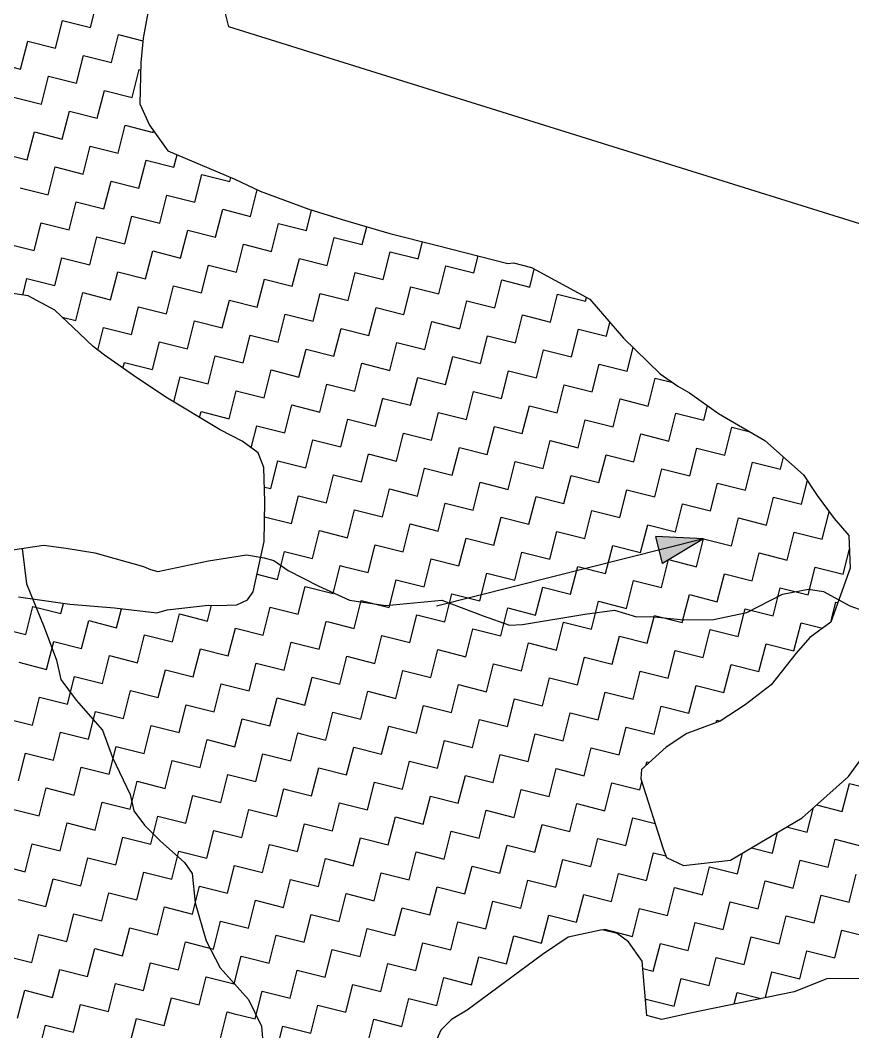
# Model space of a CAD drawing. Header units: metres. Extents: x 281097 to 285452, y 2029380 to 2031700.
# Drawn here: x 282857.8 to 283214.8, y 2030840.1 to 2031274.2 of the extents above; entities that cross this region are included whole.
import ezdxf

# ---------------------------------------------------------------- set-up
doc = ezdxf.new("R2010")
doc.units = ezdxf.units.M
doc.header["$MEASUREMENT"] = 0
for name, color, linetype in [('LINE_WATER', 4, 'Continuous'), ('POLY_HATCH', 12, 'Continuous'), ('V_BOUND_LINE', 7, 'Continuous')]:
    doc.layers.add(name, color=color, linetype=linetype)

msp = doc.modelspace()

# ---------------------------------------------------------------- hatches: boundary and pattern name
h = msp.add_hatch(color=256)
h.paths.add_polyline_path([(283131.81, 2031046.85), (283133.28, 2031041.03), (283150.83, 2031051.65)])
h.paths.add_polyline_path([(283150.83, 2031051.65), (283130.34, 2031052.66), (283131.81, 2031046.85)])

# ---------------------------------------------------------------- linework, layer by layer
for points in [[(283150.83, 2031051.65), (283036.27, 2031022.73)], [(283150.83, 2031051.65), (283130.34, 2031052.66)], [(283133.28, 2031041.03), (283130.34, 2031052.66)], [(283150.83, 2031051.65), (283133.28, 2031041.03)]]:
    msp.add_lwpolyline(points)
at = {"layer": 'LINE_WATER'}
for p, q in [((282848.67, 2031046.03), (282867.82, 2031048.98)), ((282858.6, 2031047.56), (282860.42, 2031032.39)), ((282867.82, 2031048.98), (282877.52, 2031047.64)), ((282877.52, 2031047.64), (282889.84, 2031045.64)), ((282889.84, 2031045.64), (282910.66, 2031039.8)), ((282916.82, 2031037.69), (282938.59, 2031042.2)), ((282938.59, 2031042.2), (282954.86, 2031044.77)), ((282954.86, 2031044.77), (282962.33, 2031043.44)), ((282962.33, 2031043.44), (282966.52, 2031042.38)), ((282966.52, 2031042.38), (282972.67, 2031038.03)), ((282910.66, 2031039.8), (282913.68, 2031038.48)), ((282913.68, 2031038.48), (282916.82, 2031037.69)), ((282972.67, 2031038.03), (282985.49, 2031031.44)), ((282860.42, 2031032.39), (282867.97, 2031013.76)), ((282985.49, 2031031.44), (282998.94, 2031025.36)), ((283184.71, 2031027.9), (283195.86, 2031030.09)), ((283195.86, 2031030.09), (283202.28, 2031029.02)), ((283202.28, 2031029.02), (283213.54, 2031022.83)), ((282998.94, 2031025.36), (283014.53, 2031023.08)), ((283014.53, 2031023.08), (283038.53, 2031025.36)), ((283038.53, 2031025.36), (283056.34, 2031018.62)), ((283169.35, 2031020.09), (283184.71, 2031027.9)), ((283100, 2031019.26), (283112.72, 2031021.06)), ((283112.72, 2031021.06), (283122.02, 2031018.14)), ((283213.54, 2031022.83), (283219.17, 2031020.84)), ((283056.34, 2031018.62), (283067.6, 2031014.65)), ((283073.24, 2031014.9), (283100, 2031019.26)), ((283122.02, 2031018.14), (283128.18, 2031018.26)), ((283128.18, 2031018.26), (283142.33, 2031016.9)), ((283142.33, 2031016.9), (283155.18, 2031016.99)), ((283155.18, 2031016.99), (283169.35, 2031020.09)), ((282867.97, 2031013.76), (282873.3, 2030999.59)), ((283067.6, 2031014.65), (283073.24, 2031014.9)), ((282873.3, 2030999.59), (282875.12, 2030991.33)), ((282875.12, 2030991.33), (282881.77, 2030982.4)), ((282881.77, 2030982.4), (282893.01, 2030969.52)), ((282893.01, 2030969.52), (282897.3, 2030957.84)), ((282897.3, 2030957.84), (282904.99, 2030941.96)), ((282904.99, 2030941.96), (282906.54, 2030934.88)), ((282906.54, 2030934.88), (282911.11, 2030928.71)), ((282911.11, 2030928.71), (282917.78, 2030922)), ((282917.78, 2030922), (282928.24, 2030912.67)), ((282928.24, 2030912.67), (282931.5, 2030907.94)), ((282931.5, 2030907.94), (282932.77, 2030895.35)), ((282932.77, 2030895.35), (282937.57, 2030879.09)), ((282937.57, 2030879.09), (282943.57, 2030867.54)), ((282943.57, 2030867.54), (282955.72, 2030853.87)), ((282955.72, 2030853.87), (282961.19, 2030842.45)), ((282961.19, 2030842.45), (282962.67, 2030824.37))]:
    msp.add_line(p, q, dxfattribs=at)
at = {"layer": 'POLY_HATCH', "linetype": 'Continuous'}
for p, q in [((282887.94, 2031271.11), (282890.98, 2031283.08)), ((282872.94, 2031262.17), (282875.97, 2031274.14)), ((282875.97, 2031274.14), (282887.94, 2031271.11)), ((282896.88, 2031256.1), (282899.91, 2031268.07)), ((282899.91, 2031268.07), (282910.4, 2031265.42)), ((282857.94, 2031253.23), (282860.97, 2031265.2)), ((282860.97, 2031265.2), (282872.94, 2031262.17)), ((282881.88, 2031247.16), (282884.91, 2031259.14)), ((282884.91, 2031259.14), (282896.88, 2031256.1)), ((282845.97, 2031256.26), (282857.94, 2031253.23)), ((282905.82, 2031241.1), (282908.85, 2031253.07)), ((282908.85, 2031253.07), (282909.43, 2031252.92)), ((282866.88, 2031238.23), (282869.91, 2031250.2)), ((282869.91, 2031250.2), (282881.88, 2031247.16)), ((282890.82, 2031232.16), (282893.85, 2031244.13)), ((282893.85, 2031244.13), (282905.82, 2031241.1)), ((282854.9, 2031241.26), (282866.88, 2031238.23)), ((282875.81, 2031223.22), (282878.85, 2031235.19)), ((282878.85, 2031235.19), (282890.82, 2031232.16)), ((282899.76, 2031217.16), (282902.79, 2031229.13)), ((282902.79, 2031229.13), (282914.76, 2031226.1)), ((282860.81, 2031214.28), (282863.84, 2031226.26)), ((282863.84, 2031226.26), (282875.81, 2031223.22)), ((282914.76, 2031226.1), (282914.94, 2031226.79)), ((282884.75, 2031208.22), (282887.79, 2031220.19)), ((282887.79, 2031220.19), (282899.76, 2031217.16)), ((282848.84, 2031217.32), (282860.81, 2031214.28)), ((282923.7, 2031211.09), (282925.07, 2031216.51)), ((282869.75, 2031199.28), (282872.78, 2031211.25)), ((282872.78, 2031211.25), (282884.75, 2031208.22)), ((282908.69, 2031202.16), (282911.73, 2031214.13)), ((282911.73, 2031214.13), (282923.7, 2031211.09)), ((282932.64, 2031196.09), (282935.67, 2031208.06)), ((282935.67, 2031208.06), (282947.64, 2031205.03)), ((282893.69, 2031193.22), (282896.72, 2031205.19)), ((282896.72, 2031205.19), (282908.69, 2031202.16)), ((282947.64, 2031205.03), (282948.08, 2031206.76)), ((282857.78, 2031202.31), (282869.75, 2031199.28)), ((282917.63, 2031187.15), (282920.67, 2031199.12)), ((282920.67, 2031199.12), (282932.64, 2031196.09)), ((282956.58, 2031190.03), (282959.46, 2031201.42)), ((282878.69, 2031184.28), (282881.72, 2031196.25)), ((282881.72, 2031196.25), (282893.69, 2031193.22)), ((282902.63, 2031178.21), (282905.66, 2031190.18)), ((282905.66, 2031190.18), (282917.63, 2031187.15)), ((282941.57, 2031181.09), (282944.61, 2031193.06)), ((282944.61, 2031193.06), (282956.58, 2031190.03)), ((282980.52, 2031183.96), (282982.74, 2031192.74)), ((282863.68, 2031175.34), (282866.72, 2031187.31)), ((282866.72, 2031187.31), (282878.69, 2031184.28)), ((282965.52, 2031175.02), (282968.55, 2031186.99)), ((282968.55, 2031186.99), (282980.52, 2031183.96)), ((283004.46, 2031177.9), (283006.41, 2031185.58)), ((282887.63, 2031169.27), (282890.66, 2031181.25)), ((282890.66, 2031181.25), (282902.63, 2031178.21)), ((282926.57, 2031172.15), (282929.6, 2031184.12)), ((282929.6, 2031184.12), (282941.57, 2031181.09)), ((282989.46, 2031168.96), (282992.49, 2031180.93)), ((282992.49, 2031180.93), (283004.46, 2031177.9)), ((282851.71, 2031178.37), (282863.68, 2031175.34)), ((282950.51, 2031166.08), (282953.55, 2031178.05)), ((282953.55, 2031178.05), (282965.52, 2031175.02)), ((283028.4, 2031171.83), (283030.26, 2031179.14)), ((282872.62, 2031160.34), (282875.66, 2031172.31)), ((282875.66, 2031172.31), (282887.63, 2031169.27)), ((282911.57, 2031163.21), (282914.6, 2031175.18)), ((282914.6, 2031175.18), (282926.57, 2031172.15)), ((283013.4, 2031162.89), (283016.43, 2031174.86)), ((283016.43, 2031174.86), (283028.02, 2031171.93)), ((283052.34, 2031165.77), (283054.2, 2031173.08)), ((282935.51, 2031157.15), (282938.54, 2031169.12)), ((282938.54, 2031169.12), (282950.51, 2031166.08)), ((282974.45, 2031160.02), (282977.49, 2031171.99)), ((282977.49, 2031171.99), (282989.46, 2031168.96)), ((283028.02, 2031171.93), (283028.4, 2031171.83)), ((283037.34, 2031156.83), (283040.37, 2031168.8)), ((283040.37, 2031168.8), (283052.34, 2031165.77)), ((282896.56, 2031154.27), (282899.6, 2031166.24)), ((282899.6, 2031166.24), (282911.57, 2031163.21)), ((282998.4, 2031153.95), (283001.43, 2031165.93)), ((283001.43, 2031165.93), (283013.4, 2031162.89)), ((283076.29, 2031159.7), (283078.25, 2031167.43)), ((282858.85, 2031156.26), (282860.65, 2031163.37)), ((282860.65, 2031163.37), (282872.62, 2031160.34)), ((282920.51, 2031148.21), (282923.54, 2031160.18)), ((282923.54, 2031160.18), (282935.51, 2031157.15)), ((282959.45, 2031151.08), (282962.48, 2031163.05)), ((282962.48, 2031163.05), (282974.45, 2031160.02)), ((283022.34, 2031147.89), (283025.37, 2031159.86)), ((283025.37, 2031159.86), (283037.34, 2031156.83)), ((283061.28, 2031150.76), (283064.32, 2031162.73)), ((283064.32, 2031162.73), (283076.29, 2031159.7)), ((282881.56, 2031145.33), (282884.59, 2031157.3)), ((282884.59, 2031157.3), (282896.56, 2031154.27)), ((282983.39, 2031145.02), (282986.43, 2031156.99)), ((282986.43, 2031156.99), (282998.4, 2031153.95)), ((283085.22, 2031144.7), (283088.26, 2031156.67)), ((283088.26, 2031156.67), (283100.23, 2031153.64)), ((283100.23, 2031153.64), (283100.63, 2031155.22)), ((282905.5, 2031139.27), (282908.54, 2031151.24)), ((282908.54, 2031151.24), (282920.51, 2031148.21)), ((282944.45, 2031142.14), (282947.48, 2031154.11)), ((282947.48, 2031154.11), (282959.45, 2031151.08)), ((283007.34, 2031138.95), (283010.37, 2031150.92)), ((283010.37, 2031150.92), (283022.17, 2031147.93)), ((283046.28, 2031141.82), (283049.31, 2031153.8)), ((283049.31, 2031153.8), (283061.28, 2031150.76)), ((282875.74, 2031146.81), (282881.56, 2031145.33)), ((282968.39, 2031136.08), (282971.42, 2031148.05)), ((282971.42, 2031148.05), (282983.39, 2031145.02)), ((283022.17, 2031147.93), (283022.34, 2031147.89)), ((283070.22, 2031135.76), (283073.25, 2031147.73)), ((283073.25, 2031147.73), (283085.22, 2031144.7)), ((282891.09, 2031132.64), (282893.53, 2031142.3)), ((282893.53, 2031142.3), (282905.5, 2031139.27)), ((282929.45, 2031133.2), (282932.48, 2031145.17)), ((282932.48, 2031145.17), (282944.45, 2031142.14)), ((282992.33, 2031130.01), (282995.36, 2031141.98)), ((282995.36, 2031141.98), (283007.34, 2031138.95)), ((283031.28, 2031132.89), (283034.31, 2031144.86)), ((283034.31, 2031144.86), (283046.28, 2031141.82)), ((283109.17, 2031138.63), (283110.66, 2031144.52)), ((282953.39, 2031127.14), (282956.42, 2031139.11)), ((282956.42, 2031139.11), (282968.39, 2031136.08)), ((283055.22, 2031126.82), (283058.25, 2031138.79)), ((283058.25, 2031138.79), (283070.22, 2031135.76)), ((283094.16, 2031129.7), (283097.2, 2031141.67)), ((283097.2, 2031141.67), (283109.17, 2031138.63)), ((282914.44, 2031124.27), (282917.47, 2031136.24)), ((282917.47, 2031136.24), (282929.45, 2031133.2)), ((282977.33, 2031121.07), (282980.36, 2031133.04)), ((282980.36, 2031133.04), (282992.33, 2031130.01)), ((283017.7, 2031129.58), (283019.31, 2031135.92)), ((283019.31, 2031135.92), (283031.28, 2031132.89)), ((283118.11, 2031123.63), (283120.66, 2031133.71)), ((282938.38, 2031118.2), (282941.42, 2031130.17)), ((282941.42, 2031130.17), (282953.39, 2031127.14)), ((283016.27, 2031123.95), (283017.7, 2031129.58)), ((283040.22, 2031117.88), (283043.25, 2031129.85)), ((283043.25, 2031129.85), (283055.22, 2031126.82)), ((283079.16, 2031120.76), (283082.19, 2031132.73)), ((283082.19, 2031132.73), (283094.16, 2031129.7)), ((282901.85, 2031124.84), (282902.47, 2031127.3)), ((282902.47, 2031127.3), (282914.44, 2031124.27)), ((283001.27, 2031115.01), (283004.3, 2031126.98)), ((283004.3, 2031126.98), (283016.27, 2031123.95)), ((283103.1, 2031114.69), (283106.13, 2031126.66)), ((283106.13, 2031126.66), (283118.11, 2031123.63)), ((282923.66, 2031110.38), (282926.41, 2031121.23)), ((282926.41, 2031121.23), (282938.38, 2031118.2)), ((282962.33, 2031112.14), (282965.36, 2031124.11)), ((282965.36, 2031124.11), (282977.33, 2031121.07)), ((283025.21, 2031108.94), (283028.24, 2031120.92)), ((283028.24, 2031120.92), (283040.22, 2031117.88)), ((283064.16, 2031111.82), (283067.19, 2031123.79)), ((283067.19, 2031123.79), (283079.16, 2031120.76)), ((283127.04, 2031108.63), (283130.08, 2031120.6)), ((283130.08, 2031120.6), (283137.65, 2031118.68)), ((282986.27, 2031106.07), (282989.3, 2031118.04)), ((282989.3, 2031118.04), (283001.27, 2031115.01)), ((283088.1, 2031105.75), (283091.13, 2031117.72)), ((283091.13, 2031117.72), (283103.1, 2031114.69)), ((282947.32, 2031103.2), (282950.35, 2031115.17)), ((282950.35, 2031115.17), (282962.33, 2031112.14)), ((283010.21, 2031100.01), (283013.24, 2031111.98)), ((283013.24, 2031111.98), (283013.4, 2031111.94)), ((283013.4, 2031111.94), (283025.21, 2031108.94)), ((283049.15, 2031102.88), (283052.19, 2031114.85)), ((283052.19, 2031114.85), (283064.16, 2031111.82)), ((283112.04, 2031099.69), (283115.07, 2031111.66)), ((283115.07, 2031111.66), (283127.04, 2031108.63)), ((282971.26, 2031097.13), (282974.3, 2031109.1)), ((282974.3, 2031109.1), (282986.27, 2031106.07)), ((283073.1, 2031096.82), (283076.13, 2031108.79)), ((283076.13, 2031108.79), (283088.1, 2031105.75)), ((283150.99, 2031102.56), (283152.56, 2031108.79)), ((282934.72, 2031103.72), (282935.35, 2031106.23)), ((282935.35, 2031106.23), (282947.32, 2031103.2)), ((282995.21, 2031091.07), (282998.24, 2031103.04)), ((282998.24, 2031103.04), (283010.21, 2031100.01)), ((283034.15, 2031093.94), (283037.18, 2031105.91)), ((283037.18, 2031105.91), (283049.15, 2031102.88)), ((283097.04, 2031090.75), (283100.07, 2031102.72)), ((283100.07, 2031102.72), (283112.04, 2031099.69)), ((283135.98, 2031093.62), (283139.01, 2031105.59)), ((283139.01, 2031105.59), (283150.99, 2031102.56)), ((282956.89, 2031090.69), (282959.29, 2031100.16)), ((282959.29, 2031100.16), (282971.26, 2031097.13)), ((283058.09, 2031087.88), (283061.12, 2031099.85)), ((283061.12, 2031099.85), (283073.1, 2031096.82)), ((283159.92, 2031087.56), (283162.96, 2031099.53)), ((283162.96, 2031099.53), (283170.91, 2031097.52)), ((282980.2, 2031082.13), (282983.23, 2031094.1)), ((282983.23, 2031094.1), (282995.21, 2031091.07)), ((283019.15, 2031085), (283022.18, 2031096.97)), ((283022.18, 2031096.97), (283034.15, 2031093.94)), ((283120.98, 2031084.69), (283124.01, 2031096.66)), ((283124.01, 2031096.66), (283135.98, 2031093.62)), ((283043.09, 2031078.94), (283046.12, 2031090.91)), ((283046.12, 2031090.91), (283058.09, 2031087.88)), ((283082.03, 2031081.81), (283085.07, 2031093.78)), ((283085.07, 2031093.78), (283097.04, 2031090.75)), ((283144.92, 2031078.62), (283147.95, 2031090.59)), ((283147.95, 2031090.59), (283159.92, 2031087.56)), ((283004.14, 2031076.06), (283007.18, 2031088.04)), ((283007.18, 2031088.04), (283007.55, 2031087.94)), ((283007.55, 2031087.94), (283019.15, 2031085)), ((283105.98, 2031075.75), (283109.01, 2031087.72)), ((283109.01, 2031087.72), (283120.98, 2031084.69)), ((283183.87, 2031081.49), (283185.19, 2031086.72)), ((282965.2, 2031073.19), (282968.23, 2031085.16)), ((282968.23, 2031085.16), (282980.2, 2031082.13)), ((283028.09, 2031070), (283031.12, 2031081.97)), ((283031.12, 2031081.97), (283043.09, 2031078.94)), ((283067.03, 2031072.87), (283070.06, 2031084.84)), ((283070.06, 2031084.84), (283082.03, 2031081.81)), ((283129.92, 2031069.68), (283132.95, 2031081.65)), ((283132.95, 2031081.65), (283144.92, 2031078.62)), ((283168.86, 2031072.56), (283171.89, 2031084.53)), ((283171.89, 2031084.53), (283183.87, 2031081.49)), ((282989.14, 2031067.13), (282992.17, 2031079.1)), ((282992.17, 2031079.1), (283004.14, 2031076.06)), ((283090.97, 2031066.81), (283094, 2031078.78)), ((283094, 2031078.78), (283105.98, 2031075.75)), ((283192.8, 2031066.49), (283195.38, 2031076.65)), ((282962.48, 2031073.88), (282965.2, 2031073.19)), ((283013.08, 2031061.06), (283016.11, 2031073.03)), ((283016.11, 2031073.03), (283028.09, 2031070)), ((283052.03, 2031063.93), (283055.06, 2031075.91)), ((283055.06, 2031075.91), (283067.03, 2031072.87)), ((283114.91, 2031060.74), (283117.95, 2031072.71)), ((283117.95, 2031072.71), (283129.92, 2031069.68)), ((283153.86, 2031063.62), (283156.89, 2031075.59)), ((283156.89, 2031075.59), (283168.86, 2031072.56)), ((282974.14, 2031058.19), (282977.17, 2031070.16)), ((282977.17, 2031070.16), (282989.14, 2031067.13)), ((283075.97, 2031057.87), (283079, 2031069.84)), ((283079, 2031069.84), (283090.97, 2031066.81)), ((283177.8, 2031057.55), (283180.83, 2031069.52)), ((283180.83, 2031069.52), (283192.8, 2031066.49)), ((282998.08, 2031052.12), (283001.11, 2031064.09)), ((283001.11, 2031064.09), (283001.7, 2031063.94)), ((283001.7, 2031063.94), (283013.08, 2031061.06)), ((283037.02, 2031055), (283040.06, 2031066.97)), ((283040.06, 2031066.97), (283052.03, 2031063.93)), ((283099.91, 2031051.81), (283102.94, 2031063.78)), ((283102.94, 2031063.78), (283114.91, 2031060.74)), ((283138.86, 2031054.68), (283141.89, 2031066.65)), ((283141.89, 2031066.65), (283153.86, 2031063.62)), ((282962.53, 2031061.13), (282974.14, 2031058.19)), ((283060.97, 2031048.93), (283064, 2031060.9)), ((283064, 2031060.9), (283075.97, 2031057.87)), ((283162.8, 2031048.61), (283165.83, 2031060.59)), ((283165.83, 2031060.59), (283177.8, 2031057.55)), ((283201.74, 2031051.49), (283204.73, 2031063.28)), ((282983.08, 2031043.18), (282986.11, 2031055.16)), ((282986.11, 2031055.16), (282998.08, 2031052.12)), ((283022.02, 2031046.06), (283025.05, 2031058.03)), ((283025.05, 2031058.03), (283037.02, 2031055)), ((283123.85, 2031045.74), (283126.89, 2031057.71)), ((283126.89, 2031057.71), (283138.86, 2031054.68)), ((283045.96, 2031039.99), (283049, 2031051.96)), ((283049, 2031051.96), (283060.97, 2031048.93)), ((283084.91, 2031042.87), (283087.94, 2031054.84)), ((283087.94, 2031054.84), (283099.91, 2031051.81)), ((283147.79, 2031039.68), (283150.83, 2031051.65)), ((283150.83, 2031051.65), (283162.8, 2031048.61)), ((283186.74, 2031042.55), (283189.77, 2031054.52)), ((283189.77, 2031054.52), (283201.74, 2031051.49)), ((282968.07, 2031034.25), (282971.11, 2031046.22)), ((282971.11, 2031046.22), (282983.08, 2031043.18)), ((283007.02, 2031037.12), (283010.05, 2031049.09)), ((283010.05, 2031049.09), (283022.02, 2031046.06)), ((283108.85, 2031036.8), (283111.88, 2031048.77)), ((283111.88, 2031048.77), (283123.85, 2031045.74)), ((283210.68, 2031036.48), (283213.4, 2031047.22)), ((283030.96, 2031031.05), (283033.99, 2031043.03)), ((283033.99, 2031043.03), (283045.96, 2031039.99)), ((283069.9, 2031033.93), (283072.94, 2031045.9)), ((283072.94, 2031045.9), (283084.91, 2031042.87)), ((283132.79, 2031030.74), (283135.82, 2031042.71)), ((283135.82, 2031042.71), (283147.79, 2031039.68)), ((283171.74, 2031033.61), (283174.77, 2031045.58)), ((283174.77, 2031045.58), (283186.74, 2031042.55)), ((282992.01, 2031028.18), (282995.05, 2031040.15)), ((282995.05, 2031040.15), (282995.86, 2031039.95)), ((282995.86, 2031039.95), (283007.02, 2031037.12)), ((283093.85, 2031027.86), (283096.88, 2031039.83)), ((283096.88, 2031039.83), (283108.85, 2031036.8)), ((283195.68, 2031027.55), (283198.71, 2031039.52)), ((283198.71, 2031039.52), (283210.68, 2031036.48)), ((282959.36, 2031036.45), (282968.07, 2031034.25)), ((283015.96, 2031022.12), (283018.99, 2031034.09)), ((283018.99, 2031034.09), (283030.96, 2031031.05)), ((283054.9, 2031024.99), (283057.93, 2031036.96)), ((283057.93, 2031036.96), (283069.9, 2031033.93)), ((283117.79, 2031021.8), (283120.82, 2031033.77)), ((283120.82, 2031033.77), (283132.79, 2031030.74)), ((283156.73, 2031024.67), (283159.77, 2031036.64)), ((283159.77, 2031036.64), (283171.74, 2031033.61)), ((282977.01, 2031019.24), (282980.04, 2031031.21)), ((282980.04, 2031031.21), (282992.01, 2031028.18)), ((283078.84, 2031018.93), (283081.88, 2031030.9)), ((283081.88, 2031030.9), (283093.85, 2031027.86)), ((283180.67, 2031018.61), (283183.71, 2031030.58)), ((283183.71, 2031030.58), (283195.68, 2031027.55)), ((283000.95, 2031013.18), (283003.99, 2031025.15)), ((283003.99, 2031025.15), (283015.96, 2031022.12)), ((283039.9, 2031016.05), (283042.93, 2031028.02)), ((283042.93, 2031028.02), (283054.9, 2031024.99)), ((283102.78, 2031012.86), (283105.82, 2031024.83)), ((283105.82, 2031024.83), (283117.79, 2031021.8)), ((283141.73, 2031015.73), (283144.76, 2031027.71)), ((283144.76, 2031027.71), (283156.73, 2031024.67)), ((283205.63, 2031016.54), (283207.65, 2031024.51)), ((283207.65, 2031024.51), (283208.42, 2031024.32)), ((282860.18, 2031010.62), (282863.21, 2031022.59)), ((282863.21, 2031022.59), (282875.18, 2031019.56)), ((282875.18, 2031019.56), (282876.29, 2031023.95)), ((282899.12, 2031013.5), (282901.18, 2031021.61)), ((282938.07, 2031016.37), (282939.77, 2031023.11)), ((282962.01, 2031010.3), (282965.04, 2031022.27)), ((282965.04, 2031022.27), (282977.01, 2031019.24)), ((283063.84, 2031009.99), (283066.87, 2031021.96)), ((283066.87, 2031021.96), (283078.84, 2031018.93)), ((283165.67, 2031009.67), (283168.7, 2031021.64)), ((283168.7, 2031021.64), (283180.67, 2031018.61)), ((282884.12, 2031004.56), (282887.15, 2031016.53)), ((282887.15, 2031016.53), (282899.12, 2031013.5)), ((282923.06, 2031007.43), (282926.1, 2031019.4)), ((282926.1, 2031019.4), (282938.07, 2031016.37)), ((282985.95, 2031004.24), (282988.98, 2031016.21)), ((282988.98, 2031016.21), (282990.01, 2031015.95)), ((282990.01, 2031015.95), (283000.95, 2031013.18)), ((283024.89, 2031007.11), (283027.93, 2031019.08)), ((283027.93, 2031019.08), (283039.9, 2031016.05)), ((283087.78, 2031003.92), (283090.81, 2031015.89)), ((283090.81, 2031015.89), (283102.78, 2031012.86)), ((283126.73, 2031006.8), (283129.76, 2031018.77)), ((283129.76, 2031018.77), (283141.73, 2031015.73)), ((282848.21, 2031013.65), (282860.18, 2031010.62)), ((282947, 2031001.37), (282950.04, 2031013.34)), ((282950.04, 2031013.34), (282962.01, 2031010.3)), ((283048.84, 2031001.05), (283051.87, 2031013.02)), ((283051.87, 2031013.02), (283063.84, 2031009.99)), ((283150.67, 2031000.73), (283153.7, 2031012.7)), ((283153.7, 2031012.7), (283165.67, 2031009.67)), ((283189.61, 2031003.6), (283192.65, 2031015.58)), ((283192.65, 2031015.58), (283201.8, 2031013.26)), ((282869.11, 2030995.62), (282872.15, 2031007.59)), ((282872.15, 2031007.59), (282884.12, 2031004.56)), ((282908.06, 2030998.49), (282911.09, 2031010.46)), ((282911.09, 2031010.46), (282923.06, 2031007.43)), ((282970.95, 2030995.3), (282973.98, 2031007.27)), ((282973.98, 2031007.27), (282985.95, 2031004.24)), ((283009.89, 2030998.17), (283012.92, 2031010.15)), ((283012.92, 2031010.15), (283024.89, 2031007.11)), ((283111.72, 2030997.86), (283114.76, 2031009.83)), ((283114.76, 2031009.83), (283126.73, 2031006.8)), ((282932, 2030992.43), (282935.03, 2031004.4)), ((282935.03, 2031004.4), (282947, 2031001.37)), ((283033.83, 2030992.11), (283036.87, 2031004.08)), ((283036.87, 2031004.08), (283048.84, 2031001.05)), ((283072.78, 2030994.98), (283075.81, 2031006.95)), ((283075.81, 2031006.95), (283087.78, 2031003.92)), ((283135.66, 2030991.79), (283138.7, 2031003.76)), ((283138.7, 2031003.76), (283150.67, 2031000.73)), ((283174.61, 2030994.67), (283177.64, 2031006.64)), ((283177.64, 2031006.64), (283189.61, 2031003.6)), ((282857.14, 2030998.65), (282869.11, 2030995.62)), ((282893.06, 2030989.55), (282896.09, 2031001.52)), ((282896.09, 2031001.52), (282908.06, 2030998.49)), ((282994.89, 2030989.24), (282997.92, 2031001.21)), ((282997.92, 2031001.21), (283009.89, 2030998.17)), ((283096.72, 2030988.92), (283099.75, 2031000.89)), ((283099.75, 2031000.89), (283111.72, 2030997.86)), ((282917, 2030983.49), (282920.03, 2030995.46)), ((282920.03, 2030995.46), (282932, 2030992.43)), ((282955.94, 2030986.36), (282958.98, 2030998.33)), ((282958.98, 2030998.33), (282970.95, 2030995.3)), ((283018.83, 2030983.17), (283021.86, 2030995.14)), ((283021.86, 2030995.14), (283033.83, 2030992.11)), ((283057.77, 2030986.04), (283060.81, 2030998.02)), ((283060.81, 2030998.02), (283072.78, 2030994.98)), ((283120.66, 2030982.85), (283123.69, 2030994.82)), ((283123.69, 2030994.82), (283135.66, 2030991.79)), ((283159.61, 2030985.73), (283162.64, 2030997.7)), ((283162.64, 2030997.7), (283174.61, 2030994.67)), ((282878.05, 2030980.61), (282881.09, 2030992.59)), ((282881.09, 2030992.59), (282893.06, 2030989.55)), ((282979.89, 2030980.3), (282982.92, 2030992.27)), ((282982.92, 2030992.27), (282984.16, 2030991.95)), ((282984.16, 2030991.95), (282994.89, 2030989.24)), ((283081.72, 2030979.98), (283084.75, 2030991.95)), ((283084.75, 2030991.95), (283096.72, 2030988.92)), ((282902, 2030974.55), (282905.03, 2030986.52)), ((282905.03, 2030986.52), (282917, 2030983.49)), ((282940.94, 2030977.42), (282943.97, 2030989.39)), ((282943.97, 2030989.39), (282955.94, 2030986.36)), ((283003.83, 2030974.23), (283006.86, 2030986.2)), ((283006.86, 2030986.2), (283018.83, 2030983.17)), ((283042.77, 2030977.11), (283045.8, 2030989.08)), ((283045.8, 2030989.08), (283057.77, 2030986.04)), ((283105.66, 2030973.92), (283108.69, 2030985.89)), ((283108.69, 2030985.89), (283120.66, 2030982.85)), ((283144.6, 2030976.79), (283147.64, 2030988.76)), ((283147.64, 2030988.76), (283159.61, 2030985.73)), ((282863.05, 2030971.68), (282866.08, 2030983.65)), ((282866.08, 2030983.65), (282878.05, 2030980.61)), ((282964.88, 2030971.36), (282967.91, 2030983.33)), ((282967.91, 2030983.33), (282979.89, 2030980.3)), ((283066.71, 2030971.04), (283069.75, 2030983.01)), ((283069.75, 2030983.01), (283081.72, 2030979.98)), ((283171.56, 2030982.62), (283171.58, 2030982.7)), ((283171.58, 2030982.7), (283171.63, 2030982.68)), ((282886.99, 2030965.61), (282890.02, 2030977.58)), ((282890.02, 2030977.58), (282902, 2030974.55)), ((282925.94, 2030968.49), (282928.97, 2030980.46)), ((282928.97, 2030980.46), (282940.94, 2030977.42)), ((282988.82, 2030965.29), (282991.86, 2030977.27)), ((282991.86, 2030977.27), (283003.83, 2030974.23)), ((283027.77, 2030968.17), (283030.8, 2030980.14)), ((283030.8, 2030980.14), (283042.77, 2030977.11)), ((283090.66, 2030964.98), (283093.69, 2030976.95)), ((283093.69, 2030976.95), (283105.66, 2030973.92)), ((283129.6, 2030967.85), (283132.63, 2030979.82)), ((283132.63, 2030979.82), (283144.6, 2030976.79)), ((282851.08, 2030974.71), (282863.05, 2030971.68)), ((282949.88, 2030962.42), (282952.91, 2030974.39)), ((282952.91, 2030974.39), (282964.88, 2030971.36)), ((283051.71, 2030962.1), (283054.74, 2030974.07)), ((283054.74, 2030974.07), (283066.71, 2030971.04)), ((283156.33, 2030972.78), (283156.57, 2030973.76)), ((283156.57, 2030973.76), (283157.99, 2030973.4)), ((282871.99, 2030956.67), (282875.02, 2030968.64)), ((282875.02, 2030968.64), (282886.99, 2030965.61)), ((282910.93, 2030959.55), (282913.97, 2030971.52)), ((282913.97, 2030971.52), (282925.94, 2030968.49)), ((282973.82, 2030956.36), (282976.85, 2030968.33)), ((282976.85, 2030968.33), (282978.31, 2030967.96)), ((283012.77, 2030959.23), (283015.8, 2030971.2)), ((283015.8, 2030971.2), (283027.77, 2030968.17)), ((283114.6, 2030958.91), (283117.63, 2030970.88)), ((283117.63, 2030970.88), (283129.6, 2030967.85)), ((282934.88, 2030953.48), (282937.91, 2030965.45)), ((282937.91, 2030965.45), (282949.88, 2030962.42)), ((282978.31, 2030967.96), (282988.82, 2030965.29)), ((283036.71, 2030953.16), (283039.74, 2030965.14)), ((283039.74, 2030965.14), (283051.71, 2030962.1)), ((283075.65, 2030956.04), (283078.68, 2030968.01)), ((283078.68, 2030968.01), (283090.66, 2030964.98)), ((282856.99, 2030947.73), (282860.02, 2030959.71)), ((282860.02, 2030959.71), (282871.99, 2030956.67)), ((282895.93, 2030950.61), (282898.96, 2030962.58)), ((282898.96, 2030962.58), (282910.93, 2030959.55)), ((282958.82, 2030947.42), (282961.85, 2030959.39)), ((282961.85, 2030959.39), (282973.82, 2030956.36)), ((282997.76, 2030950.29), (283000.79, 2030962.26)), ((283000.79, 2030962.26), (283012.77, 2030959.23)), ((283099.59, 2030949.97), (283102.63, 2030961.94)), ((283102.63, 2030961.94), (283114.6, 2030958.91)), ((282919.87, 2030944.54), (282922.9, 2030956.51)), ((282922.9, 2030956.51), (282934.88, 2030953.48)), ((283021.7, 2030944.23), (283024.74, 2030956.2)), ((283024.74, 2030956.2), (283036.71, 2030953.16)), ((283060.65, 2030947.1), (283063.68, 2030959.07)), ((283063.68, 2030959.07), (283075.65, 2030956.04)), ((283126.2, 2030954.43), (283126.57, 2030955.88)), ((283126.57, 2030955.88), (283127.53, 2030955.63)), ((282880.93, 2030941.67), (282883.96, 2030953.64)), ((282883.96, 2030953.64), (282895.93, 2030950.61)), ((282982.76, 2030941.35), (282985.79, 2030953.32)), ((282985.79, 2030953.32), (282997.76, 2030950.29)), ((283084.59, 2030941.04), (283087.62, 2030953.01)), ((283087.62, 2030953.01), (283099.59, 2030949.97)), ((282904.87, 2030935.61), (282907.9, 2030947.58)), ((282907.9, 2030947.58), (282919.87, 2030944.54)), ((282943.81, 2030938.48), (282946.85, 2030950.45)), ((282946.85, 2030950.45), (282958.82, 2030947.42)), ((283006.7, 2030935.29), (283009.73, 2030947.26)), ((283009.73, 2030947.26), (283021.7, 2030944.23)), ((283045.65, 2030938.16), (283048.68, 2030950.13)), ((283048.68, 2030950.13), (283060.65, 2030947.1)), ((283108.53, 2030934.97), (283111.56, 2030946.94)), ((283111.56, 2030946.94), (283123.54, 2030943.91)), ((283123.54, 2030943.91), (283124.41, 2030947.37)), ((283210.36, 2030934.65), (283213.4, 2030946.62)), ((283213.4, 2030946.62), (283225.37, 2030943.59)), ((282865.92, 2030932.73), (282868.96, 2030944.7)), ((282868.96, 2030944.7), (282880.93, 2030941.67)), ((282967.76, 2030932.41), (282970.79, 2030944.38)), ((282970.79, 2030944.38), (282972.46, 2030943.96)), ((282972.46, 2030943.96), (282982.76, 2030941.35)), ((283069.59, 2030932.1), (283072.62, 2030944.07)), ((283072.62, 2030944.07), (283084.59, 2030941.04)), ((282889.87, 2030926.67), (282892.9, 2030938.64)), ((282892.9, 2030938.64), (282904.87, 2030935.61)), ((282928.81, 2030929.54), (282931.84, 2030941.51)), ((282931.84, 2030941.51), (282943.81, 2030938.48)), ((282991.7, 2030926.35), (282994.73, 2030938.32)), ((282994.73, 2030938.32), (283006.7, 2030935.29)), ((283030.64, 2030929.22), (283033.67, 2030941.19)), ((283033.67, 2030941.19), (283045.65, 2030938.16)), ((283093.53, 2030926.03), (283096.56, 2030938)), ((283096.56, 2030938), (283108.53, 2030934.97)), ((282853.95, 2030935.76), (282865.92, 2030932.73)), ((282952.75, 2030923.48), (282955.78, 2030935.45)), ((282955.78, 2030935.45), (282967.76, 2030932.41)), ((283054.58, 2030923.16), (283057.62, 2030935.13)), ((283057.62, 2030935.13), (283069.59, 2030932.1)), ((283195.36, 2030925.71), (283198.05, 2030936.34)), ((283199.3, 2030937.46), (283210.36, 2030934.65)), ((282874.86, 2030917.73), (282877.89, 2030929.7)), ((282877.89, 2030929.7), (282889.87, 2030926.67)), ((282913.81, 2030920.6), (282916.84, 2030932.57)), ((282916.84, 2030932.57), (282928.81, 2030929.54)), ((282976.69, 2030917.41), (282979.73, 2030929.38)), ((282979.73, 2030929.38), (282991.7, 2030926.35)), ((283015.64, 2030920.28), (283018.67, 2030932.26)), ((283018.67, 2030932.26), (283030.64, 2030929.22)), ((283078.53, 2030917.09), (283081.56, 2030929.06)), ((283081.56, 2030929.06), (283093.53, 2030926.03)), ((283117.47, 2030919.97), (283120.5, 2030931.94)), ((283120.5, 2030931.94), (283130.04, 2030929.52)), ((282937.75, 2030914.54), (282940.78, 2030926.51)), ((282940.78, 2030926.51), (282952.75, 2030923.48)), ((283039.58, 2030914.22), (283042.61, 2030926.19)), ((283042.61, 2030926.19), (283054.58, 2030923.16)), ((283180.36, 2030916.78), (283182.62, 2030925.7)), ((283186.44, 2030927.98), (283195.36, 2030925.71)), ((282859.86, 2030908.79), (282862.89, 2030920.76)), ((282862.89, 2030920.76), (282874.86, 2030917.73)), ((282898.8, 2030911.66), (282901.84, 2030923.63)), ((282901.84, 2030923.63), (282913.81, 2030920.6)), ((282961.69, 2030908.47), (282964.72, 2030920.44)), ((282964.72, 2030920.44), (282966.61, 2030919.96)), ((283000.64, 2030911.35), (283003.67, 2030923.32)), ((283003.67, 2030923.32), (283015.64, 2030920.28)), ((283102.47, 2030911.03), (283105.5, 2030923)), ((283105.5, 2030923), (283117.47, 2030919.97)), ((283204.3, 2030910.71), (283207.33, 2030922.68)), ((283207.33, 2030922.68), (283219.3, 2030919.65)), ((282922.75, 2030905.6), (282925.78, 2030917.57)), ((282925.78, 2030917.57), (282937.75, 2030914.54)), ((282966.61, 2030919.96), (282976.69, 2030917.41)), ((283024.58, 2030905.28), (283027.61, 2030917.25)), ((283027.61, 2030917.25), (283039.58, 2030914.22)), ((283063.52, 2030908.16), (283066.55, 2030920.13)), ((283066.55, 2030920.13), (283078.53, 2030917.09)), ((283126.41, 2030904.96), (283129.44, 2030916.93)), ((283129.44, 2030916.93), (283134.73, 2030915.6)), ((283165.35, 2030907.84), (283167.62, 2030916.77)), ((283171.43, 2030919.04), (283180.36, 2030916.78)), ((282847.89, 2030911.82), (282859.86, 2030908.79)), ((282883.8, 2030902.72), (282886.83, 2030914.7)), ((282886.83, 2030914.7), (282898.8, 2030911.66)), ((282985.63, 2030902.41), (282988.66, 2030914.38)), ((282988.66, 2030914.38), (283000.64, 2030911.35)), ((283087.46, 2030902.09), (283090.5, 2030914.06)), ((283090.5, 2030914.06), (283102.47, 2030911.03)), ((283189.3, 2030901.77), (283192.33, 2030913.74)), ((283192.33, 2030913.74), (283204.3, 2030910.71)), ((282907.74, 2030896.66), (282910.77, 2030908.63)), ((282910.77, 2030908.63), (282922.75, 2030905.6)), ((282946.69, 2030899.53), (282949.72, 2030911.5)), ((282949.72, 2030911.5), (282961.69, 2030908.47)), ((283009.57, 2030896.34), (283012.61, 2030908.31)), ((283012.61, 2030908.31), (283024.58, 2030905.28)), ((283048.52, 2030899.22), (283051.55, 2030911.19)), ((283051.55, 2030911.19), (283063.52, 2030908.16)), ((283111.41, 2030896.03), (283114.44, 2030908)), ((283114.44, 2030908), (283126.41, 2030904.96)), ((283150.35, 2030898.9), (283153.38, 2030910.87)), ((283153.38, 2030910.87), (283165.35, 2030907.84)), ((283213.24, 2030895.71), (283216.27, 2030907.68)), ((282868.8, 2030893.79), (282871.83, 2030905.76)), ((282871.83, 2030905.76), (282883.8, 2030902.72)), ((282970.63, 2030893.47), (282973.66, 2030905.44)), ((282973.66, 2030905.44), (282985.63, 2030902.41)), ((283072.46, 2030893.15), (283075.49, 2030905.12)), ((283075.49, 2030905.12), (283087.46, 2030902.09)), ((283174.29, 2030892.83), (283177.32, 2030904.81)), ((283177.32, 2030904.81), (283189.3, 2030901.77)), ((282892.74, 2030887.72), (282895.77, 2030899.69)), ((282895.77, 2030899.69), (282907.74, 2030896.66)), ((282931.68, 2030890.6), (282934.72, 2030902.57)), ((282934.72, 2030902.57), (282946.69, 2030899.53)), ((282994.57, 2030887.4), (282997.6, 2030899.38)), ((282997.6, 2030899.38), (283009.57, 2030896.34)), ((283033.52, 2030890.28), (283036.55, 2030902.25)), ((283036.55, 2030902.25), (283048.52, 2030899.22)), ((283096.4, 2030887.09), (283099.44, 2030899.06)), ((283099.44, 2030899.06), (283111.41, 2030896.03)), ((283135.35, 2030889.96), (283138.38, 2030901.93)), ((283138.38, 2030901.93), (283150.35, 2030898.9)), ((283198.23, 2030886.77), (283201.27, 2030898.74)), ((283201.27, 2030898.74), (283213.24, 2030895.71)), ((282856.83, 2030896.82), (282868.8, 2030893.79)), ((282955.63, 2030884.53), (282958.66, 2030896.5)), ((282958.66, 2030896.5), (282960.77, 2030895.97)), ((282960.77, 2030895.97), (282970.63, 2030893.47)), ((283057.46, 2030884.21), (283060.49, 2030896.18)), ((283060.49, 2030896.18), (283072.46, 2030893.15)), ((283159.29, 2030883.9), (283162.32, 2030895.87)), ((283162.32, 2030895.87), (283174.29, 2030892.83)), ((282877.74, 2030878.78), (282880.77, 2030890.75)), ((282880.77, 2030890.75), (282892.74, 2030887.72)), ((282916.68, 2030881.66), (282919.71, 2030893.63)), ((282919.71, 2030893.63), (282931.68, 2030890.6)), ((282979.57, 2030878.47), (282982.6, 2030890.44)), ((282982.6, 2030890.44), (282994.57, 2030887.4)), ((283018.51, 2030881.34), (283021.55, 2030893.31)), ((283021.55, 2030893.31), (283033.52, 2030890.28)), ((283081.4, 2030878.15), (283084.43, 2030890.12)), ((283084.43, 2030890.12), (283096.4, 2030887.09)), ((283120.34, 2030881.02), (283123.38, 2030892.99)), ((283123.38, 2030892.99), (283135.35, 2030889.96)), ((282940.62, 2030875.59), (282943.66, 2030887.56)), ((282943.66, 2030887.56), (282955.63, 2030884.53)), ((283042.45, 2030875.27), (283045.49, 2030887.25)), ((283045.49, 2030887.25), (283057.46, 2030884.21)), ((283144.29, 2030874.96), (283147.32, 2030886.93)), ((283147.32, 2030886.93), (283159.29, 2030883.9)), ((283183.23, 2030877.83), (283186.26, 2030889.8)), ((283186.26, 2030889.8), (283198.23, 2030886.77)), ((282862.73, 2030869.84), (282865.77, 2030881.82)), ((282865.77, 2030881.82), (282877.74, 2030878.78)), ((282901.68, 2030872.72), (282904.71, 2030884.69)), ((282904.71, 2030884.69), (282916.68, 2030881.66)), ((282964.56, 2030869.53), (282967.6, 2030881.5)), ((282967.6, 2030881.5), (282979.57, 2030878.47)), ((283003.51, 2030872.4), (283006.54, 2030884.37)), ((283006.54, 2030884.37), (283018.51, 2030881.34)), ((283108.26, 2030883.6), (283108.37, 2030884.05)), ((283108.37, 2030884.05), (283120.34, 2030881.02)), ((283207.17, 2030871.77), (283210.21, 2030883.74)), ((283210.21, 2030883.74), (283222.18, 2030880.71)), ((282925.62, 2030866.65), (282928.65, 2030878.62)), ((282928.65, 2030878.62), (282940.62, 2030875.59)), ((283027.45, 2030866.34), (283030.48, 2030878.31)), ((283030.48, 2030878.31), (283042.45, 2030875.27)), ((283066.4, 2030869.21), (283069.43, 2030881.18)), ((283069.43, 2030881.18), (283081.4, 2030878.15)), ((283129.28, 2030866.02), (283132.32, 2030877.99)), ((283132.32, 2030877.99), (283144.29, 2030874.96)), ((283168.23, 2030868.89), (283171.26, 2030880.86)), ((283171.26, 2030880.86), (283183.23, 2030877.83)), ((282850.76, 2030872.88), (282862.73, 2030869.84)), ((282886.67, 2030863.78), (282889.71, 2030875.75)), ((282889.71, 2030875.75), (282901.68, 2030872.72)), ((282949.56, 2030860.59), (282952.59, 2030872.56)), ((282952.59, 2030872.56), (282954.92, 2030871.97)), ((282988.51, 2030863.46), (282991.54, 2030875.43)), ((282991.54, 2030875.43), (283003.51, 2030872.4)), ((283192.17, 2030862.83), (283195.2, 2030874.8)), ((283195.2, 2030874.8), (283207.17, 2030871.77)), ((282910.62, 2030857.72), (282913.65, 2030869.69)), ((282913.65, 2030869.69), (282925.62, 2030866.65)), ((282954.92, 2030871.97), (282964.56, 2030869.53)), ((283012.45, 2030857.4), (283015.48, 2030869.37)), ((283015.48, 2030869.37), (283027.45, 2030866.34)), ((283051.39, 2030860.27), (283054.43, 2030872.24)), ((283054.43, 2030872.24), (283066.4, 2030869.21)), ((283153.22, 2030859.95), (283156.26, 2030871.93)), ((283156.26, 2030871.93), (283168.23, 2030868.89)), ((282871.67, 2030854.84), (282874.7, 2030866.81)), ((282874.7, 2030866.81), (282886.67, 2030863.78)), ((282973.5, 2030854.52), (282976.54, 2030866.5)), ((282976.54, 2030866.5), (282988.51, 2030863.46)), ((283124.76, 2030867.16), (283129.28, 2030866.02)), ((283177.38, 2030854.74), (283180.2, 2030865.86)), ((283180.2, 2030865.86), (283192.17, 2030862.83)), ((282895.61, 2030848.78), (282898.65, 2030860.75)), ((282898.65, 2030860.75), (282910.62, 2030857.72)), ((282934.56, 2030851.65), (282937.59, 2030863.62)), ((282937.59, 2030863.62), (282949.56, 2030860.59)), ((282997.44, 2030848.46), (283000.48, 2030860.43)), ((283000.48, 2030860.43), (283012.45, 2030857.4)), ((283036.39, 2030851.33), (283039.42, 2030863.3)), ((283039.42, 2030863.3), (283051.39, 2030860.27)), ((283138.22, 2030851.02), (283141.25, 2030862.99)), ((283141.25, 2030862.99), (283153.22, 2030859.95)), ((282856.67, 2030845.9), (282859.7, 2030857.87)), ((282859.7, 2030857.87), (282871.67, 2030854.84)), ((282958.5, 2030845.59), (282961.53, 2030857.56)), ((282961.53, 2030857.56), (282973.5, 2030854.52)), ((283163.95, 2030852), (283165.2, 2030856.92)), ((283165.2, 2030856.92), (283175.41, 2030854.34)), ((282880.61, 2030839.84), (282883.64, 2030851.81)), ((282883.64, 2030851.81), (282895.61, 2030848.78)), ((282919.55, 2030842.71), (282922.59, 2030854.68)), ((282922.59, 2030854.68), (282934.56, 2030851.65)), ((282982.44, 2030839.52), (282985.47, 2030851.49)), ((282985.47, 2030851.49), (282997.44, 2030848.46)), ((283021.39, 2030842.39), (283024.42, 2030854.37)), ((283024.42, 2030854.37), (283036.39, 2030851.33)), ((283126.01, 2030853.1), (283126.25, 2030854.05)), ((283126.25, 2030854.05), (283138.22, 2030851.02)), ((282943.5, 2030836.65), (282946.53, 2030848.62)), ((282946.53, 2030848.62), (282949.07, 2030847.97)), ((282949.07, 2030847.97), (282958.5, 2030845.59)), ((282865.61, 2030830.9), (282868.64, 2030842.87)), ((282868.64, 2030842.87), (282880.61, 2030839.84)), ((282904.55, 2030833.77), (282907.58, 2030845.74)), ((282907.58, 2030845.74), (282919.55, 2030842.71)), ((282967.44, 2030830.58), (282970.47, 2030842.55)), ((282970.47, 2030842.55), (282982.44, 2030839.52)), ((283006.38, 2030833.46), (283009.42, 2030845.43)), ((283009.42, 2030845.43), (283021.39, 2030842.39))]:
    msp.add_line(p, q, dxfattribs=at)
at = {"layer": 'POLY_HATCH'}
for p, q in [((282912.45, 2031277.37), (282910.5, 2031266.46)), ((282910.5, 2031266.46), (282909.51, 2031256.13)), ((282909.51, 2031256.13), (282909.08, 2031238.33)), ((282909.08, 2031238.33), (282913.26, 2031229.13)), ((282913.26, 2031229.13), (282921.08, 2031218.2)), ((282921.08, 2031218.2), (282949.77, 2031206.05)), ((282949.77, 2031206.05), (282960.67, 2031200.84)), ((282960.67, 2031200.84), (282981.51, 2031193.12)), ((282981.51, 2031193.12), (282995.86, 2031188.67)), ((282995.86, 2031188.67), (283016.33, 2031182.67)), ((283016.33, 2031182.67), (283036.23, 2031177.63)), ((283036.23, 2031177.63), (283066.85, 2031169.87)), ((283066.85, 2031169.87), (283069.34, 2031170.06)), ((283069.34, 2031170.06), (283076.99, 2031168.12)), ((283076.99, 2031168.12), (283102.04, 2031154.45)), ((282861.21, 2031155.88), (282852.59, 2031157.25)), ((282872.68, 2031149.72), (282861.21, 2031155.88)), ((283102.04, 2031154.45), (283116.54, 2031137.75)), ((282883.18, 2031139.73), (282872.68, 2031149.72)), ((282889.1, 2031134.16), (282883.18, 2031139.73)), ((283116.54, 2031137.75), (283132.19, 2031122.39)), ((282893.88, 2031130.51), (282889.1, 2031134.16)), ((282906.3, 2031121.67), (282893.88, 2031130.51)), ((282920.25, 2031112.44), (282906.3, 2031121.67)), ((283132.19, 2031122.39), (283139.84, 2031117.19)), ((283139.84, 2031117.19), (283144.81, 2031114.31)), ((282943.57, 2031098.39), (282920.25, 2031112.44)), ((283144.81, 2031114.31), (283157.23, 2031105.46)), ((283157.23, 2031105.46), (283177.11, 2031093.91)), ((282952.93, 2031093.57), (282943.57, 2031098.39)), ((282959.81, 2031088.57), (282952.93, 2031093.57)), ((283177.11, 2031093.91), (283193.72, 2031079.12)), ((282962.28, 2031082.25), (282959.81, 2031088.57)), ((282962.62, 2031067.51), (282962.28, 2031082.25)), ((283193.72, 2031079.12), (283199.63, 2031070.3)), ((283199.63, 2031070.3), (283206.88, 2031060.32)), ((282962.38, 2031050.48), (282962.62, 2031067.51)), ((283206.88, 2031060.32), (283213.18, 2031053.03)), ((283213.18, 2031053.03), (283213.71, 2031039.06)), ((282957.72, 2031028.86), (282962.38, 2031050.48)), ((283213.71, 2031039.06), (283205.41, 2031015.92)), ((282955.22, 2031025.43), (282957.72, 2031028.86)), ((282856.99, 2031026.7), (282879, 2031023.57)), ((282950.62, 2031023.34), (282955.22, 2031025.43)), ((282879, 2031023.57), (282898.15, 2031021.97)), ((282898.15, 2031021.97), (282916.33, 2031019.81)), ((282916.33, 2031019.81), (282920.74, 2031021.14)), ((282920.74, 2031021.14), (282938.36, 2031023.18)), ((282938.36, 2031023.18), (282942.38, 2031022.98)), ((282942.38, 2031022.98), (282950.62, 2031023.34)), ((283205.41, 2031015.92), (283196.39, 2031009.25)), ((283196.39, 2031009.25), (283190.62, 2031002.57)), ((283190.62, 2031002.57), (283179.86, 2030989.02)), ((283179.86, 2030989.02), (283168.73, 2030980.44)), ((283213.06, 2030949.67), (283238.25, 2030984.81)), ((283168.73, 2030980.44), (283157.98, 2030973.39)), ((283157.98, 2030973.39), (283143.61, 2030968.08)), ((283143.61, 2030968.08), (283134.78, 2030962.18)), ((283134.78, 2030962.18), (283124.22, 2030952.64)), ((283124.22, 2030952.64), (283124.02, 2030948.62)), ((283124.02, 2030948.62), (283133.5, 2030918.54)), ((283193.09, 2030931.94), (283213.06, 2030949.67)), ((283162.4, 2030913.66), (283193.09, 2030931.94)), ((283133.5, 2030918.54), (283135.02, 2030914.9)), ((283135.02, 2030914.9), (283142.29, 2030911.43)), ((283142.29, 2030911.43), (283162.4, 2030913.66)), ((283107.33, 2030883.83), (283092.81, 2030880.66)), ((283113.77, 2030882.2), (283107.33, 2030883.83)), ((283118.59, 2030878.7), (283113.77, 2030882.2)), ((283092.81, 2030880.66), (283081.78, 2030873.18)), ((283124.48, 2030870.36), (283118.59, 2030878.7)), ((283081.78, 2030873.18), (283049.47, 2030849.39)), ((283126.56, 2030846.99), (283124.48, 2030870.36)), ((283203.69, 2030862.85), (283189.71, 2030857.26)), ((283230.02, 2030863.03), (283203.69, 2030862.85)), ((283189.71, 2030857.26), (283154.77, 2030850.12)), ((283049.47, 2030849.39), (283042.74, 2030845.38)), ((283133, 2030845.36), (283126.56, 2030846.99)), ((283145.09, 2030848), (283133, 2030845.36)), ((283154.77, 2030850.12), (283145.09, 2030848)), ((283042.74, 2030845.38), (283038.16, 2030840.83)), ((283038.16, 2030840.83), (283035.46, 2030834.67))]:
    msp.add_line(p, q, dxfattribs=at)
at = {"layer": 'V_BOUND_LINE'}
for p, q in [((282947.19, 2031271.32), (282895.11, 2031483.37)), ((283257.07, 2031174.54), (282947.19, 2031271.32))]:
    msp.add_line(p, q, dxfattribs=at)

doc.saveas('drawing.dxf')
